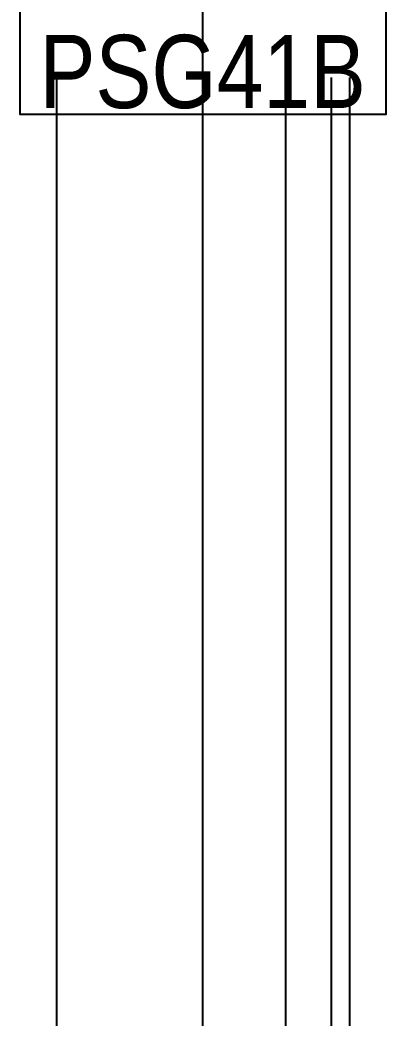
# Model space of a CAD drawing. Header units: millimetres. Extents: x 4754612 to 5801174, y 2368242 to 2777223.
# Drawn here: x 4993216 to 4994216, y 2457524 to 2460251 of the extents above; entities that cross this region are included whole.
import ezdxf
from ezdxf.enums import TextEntityAlignment as Align

# ---------------------------------------------------------------- set-up
doc = ezdxf.new("R2010")
doc.units = ezdxf.units.MM
doc.header["$LTSCALE"] = 1000
doc.linetypes.add('CEN', pattern=[6.2, 6, -0.1, 0, -0.1])
doc.layers.get('DEFPOINTS').update_dxf_attribs({"color": 151})
for name, color, linetype in [('A-ELE-8', 8, 'Continuous'), ('A-중심선', 10, 'CEN'), ('CON', 2, 'Continuous'), ('그라스울판넬', 7, 'Continuous')]:
    doc.layers.add(name, color=color, linetype=linetype)
doc.styles.add('A.NARROW', font='ARIALN.TTF')

msp = doc.modelspace()

# ---------------------------------------------------------------- linework, layer by layer
at = {"layer": 'A-ELE-8'}
for p, q in [((4993315.782, 2460093.44), (4993315.782, 2451243.44)), ((4994115.782, 2460093.44), (4994115.782, 2451243.44))]:
    msp.add_line(p, q, dxfattribs=at)
at = {"layer": 'A-중심선', "ltscale": 5}
msp.add_line((4993715.782, 2403989.231), (4993715.782, 2488921.61), dxfattribs=at)
at = {"layer": 'CON'}
msp.add_lwpolyline([(4993215.782, 2460553.44), (4993215.782, 2459993.44), (4994215.782, 2459993.44), (4994215.782, 2460553.44), (4994115.782, 2460553.44), (4994115.782, 2460993.44), (4993315.782, 2460993.44), (4993315.782, 2460553.44)], close=True, dxfattribs=at)
at = {"layer": '그라스울판넬'}
for p, q in [((4993940.782, 2460093.44), (4993940.782, 2456243.44)), ((4994065.782, 2460093.44), (4994065.782, 2456243.44))]:
    msp.add_line(p, q, dxfattribs=at)

# ---------------------------------------------------------------- texts
at = {"layer": 'DEFPOINTS', "style": 'A.NARROW'}
msp.add_text('PSG41B', height=200, dxfattribs=at).set_placement((4993269.309, 2460110.004, 0), align=Align.MIDDLE_LEFT)

doc.saveas('drawing.dxf')
